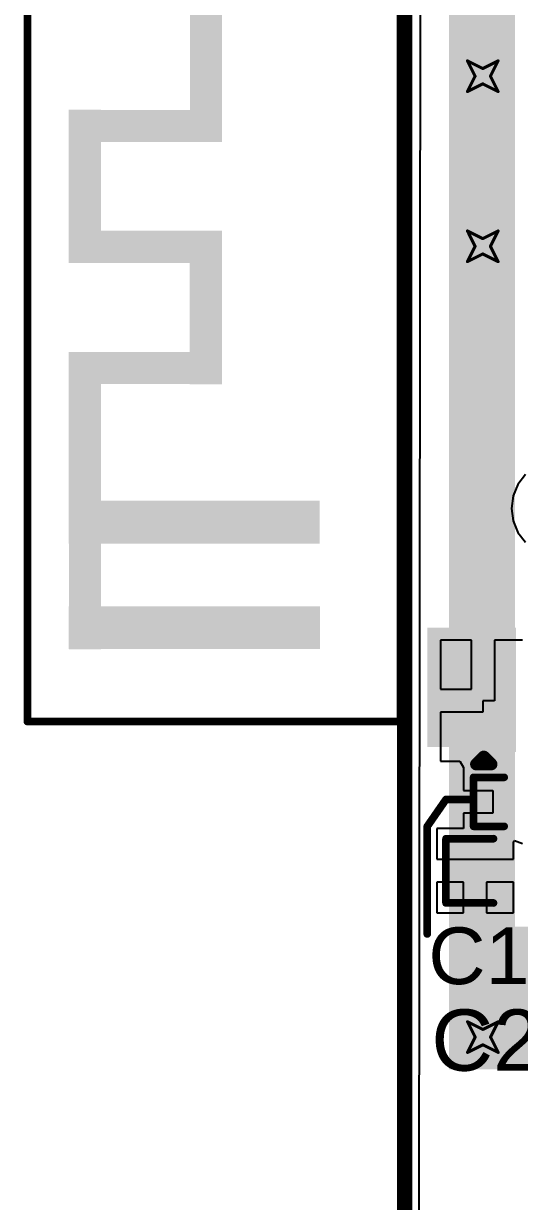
# Model space of a CAD drawing. Header units: millimetres. Extents: x -2 to 282, y -53 to 22.
# Drawn here: x -1.77 to 6.46, y -36.41 to -16.88 of the extents above; entities that cross this region are included whole.
import ezdxf

# ---------------------------------------------------------------- set-up
doc = ezdxf.new("R2010")
doc.units = ezdxf.units.MM
for name, color, linetype in [('BottomLayer', 5, 'Continuous'), ('DrillDrawing', 1, 'Continuous'), ('Mechanical1', 6, 'Continuous'), ('Mechanical2', 216, 'Continuous'), ('TopLayer', 1, 'Continuous'), ('TopOverlay', 2, 'Continuous'), ('TopPaste', 8, 'Continuous'), ('TopSolder', 216, 'Continuous'), ('ViaHoleLayer', 16, 'Continuous')]:
    doc.layers.add(name, color=color, linetype=linetype)
doc.styles.add('Arial', font='', dxfattribs={"height": 0.2})
doc.styles.get('Arial').set_extended_font_data('Arial')

# ---------------------------------------------------------------- blocks, each defined once
blk = doc.blocks.new('38_SMD_M______23')
at = {"layer": 'TopLayer'}
blk.add_hatch(color=1, dxfattribs=at).paths.add_polyline_path([(-9.5, 9.33), (-8, 9.33), (-8, 8.43), (-9.5, 8.43)])
at = {"layer": 'TopOverlay'}
for points in [[(-7.899, 15.212), (-5.436, 15.212), (-5.436, 15.745), (-7.899, 15.745)], [(-7.896, 11.583), (-7.185, 11.583), (-7.185, 15.748), (-7.896, 15.748)], [(-5.436, 15.751), (-6.147, 15.751), (-6.147, 11.586), (-5.436, 11.586)], [(-5.515, 15.215), (-2.975, 15.215), (-2.975, 15.748), (-5.515, 15.748)], [(-2.969, 13.208), (-2.969, 15.748), (-3.502, 15.748), (-3.502, 13.208)], [(-0.962, 13.208), (-0.962, 15.748), (-1.496, 15.748), (-1.496, 13.208)], [(-1.495, 15.215), (1.045, 15.215), (1.045, 15.748), (-1.495, 15.748)], [(0.508, 15.745), (0.508, 13.205), (1.041, 13.205), (1.041, 15.745)], [(-3.508, 13.208), (-0.968, 13.208), (-0.968, 13.742), (-3.508, 13.742)], [(0.508, 13.205), (3.048, 13.205), (3.048, 13.739), (0.508, 13.739)], [(-9.518, 9.362), (-7.538, 9.362), (-7.538, 9.802), (-9.518, 9.802)], [(-7.959, 8.328), (-7.541, 8.328), (-7.541, 9.406), (-7.959, 9.406)]]:
    blk.add_hatch(color=2, dxfattribs=at).paths.add_polyline_path(points)
at = {"layer": 'TopPaste'}
blk.add_hatch(color=8, dxfattribs=at).paths.add_polyline_path([(-9.5, 9.33), (-8, 9.33), (-8, 8.43), (-9.5, 8.43)])
at = {"layer": 'TopSolder'}
blk.add_hatch(color=216, dxfattribs=at).paths.add_polyline_path([(-9.602, 9.432), (-7.898, 9.432), (-7.898, 8.328), (-9.602, 8.328)])
at = {"layer": 'TopOverlay'}
for points, const_width in [([(-9.096, 16.434), (-9.096, 10.244)], 0.127), ([(-9.096, 16.434), (9.091, 16.434)], 0.127), ([(9.086, 10.244), (-9.096, 10.244)], 0.127), ([(-9.804, 8.992), (-9.804, 8.738)], 0.2), ([(-9.804, 8.992), (-9.677, 8.865)], 0.2), ([(-9.677, 8.865), (-9.804, 8.738)], 0.2)]:
    blk.add_lwpolyline(points, dxfattribs=dict(at, const_width=const_width))
for points, const_width in [([(-9.127, 16.434, 1), (-9.064, 16.434, 1)], 0.0635), ([(-9.127, 16.434, 1), (-9.064, 16.434, 1)], 0.0635), ([(-9.127, 10.244, 1), (-9.064, 10.244, 1)], 0.0635), ([(-9.127, 10.244, 1), (-9.064, 10.244, 1)], 0.0635), ([(-9.854, 8.992, 1), (-9.754, 8.992, 1)], 0.1), ([(-9.854, 8.992, 1), (-9.754, 8.992, 1)], 0.1), ([(-9.854, 8.738, 1), (-9.754, 8.738, 1)], 0.1), ([(-9.854, 8.738, 1), (-9.754, 8.738, 1)], 0.1), ([(-9.727, 8.865, 1), (-9.627, 8.865, 1)], 0.1), ([(-9.727, 8.865, 1), (-9.627, 8.865, 1)], 0.1)]:
    blk.add_lwpolyline(points, format="xyb", close=True, dxfattribs=dict(at, const_width=const_width))
blk = doc.blocks.new('C___0603_35')
at = {"layer": 'TopLayer'}
for points in [[(-0.381, 0.445), (-0.381, -0.445), (-1.143, -0.445), (-1.143, 0.445)], [(1.143, 0.445), (1.143, -0.445), (0.381, -0.445), (0.381, 0.445)]]:
    blk.add_hatch(color=1, dxfattribs=at).paths.add_polyline_path(points)
at = {"layer": 'TopPaste'}
for points in [[(-0.381, 0.445), (-0.381, -0.445), (-1.143, -0.445), (-1.143, 0.445)], [(1.143, 0.445), (1.143, -0.445), (0.381, -0.445), (0.381, 0.445)]]:
    blk.add_hatch(color=8, dxfattribs=at).paths.add_polyline_path(points)
at = {"layer": 'TopSolder'}
for points in [[(-0.321, 0.504), (-0.321, -0.504), (-1.203, -0.504), (-1.203, 0.504)], [(1.203, 0.504), (1.203, -0.504), (0.321, -0.504), (0.321, 0.504)]]:
    blk.add_hatch(color=216, dxfattribs=at).paths.add_polyline_path(points)
at = {"layer": 'TopOverlay', "const_width": 0.127}
for points in [[(-1.245, 0.533), (-0.457, 0.533)], [(-1.245, -0.533), (-1.245, 0.533)], [(0.457, 0.533), (1.245, 0.533)], [(1.245, -0.533), (1.245, 0.533)], [(-1.245, -0.533), (-0.457, -0.533)], [(0.457, -0.533), (1.245, -0.533)]]:
    blk.add_lwpolyline(points, dxfattribs=at)
at = {"layer": 'TopOverlay', "const_width": 0.0635}
for points in [[(-1.276, 0.533, 1), (-1.213, 0.533, 1)], [(-1.276, 0.533, 1), (-1.213, 0.533, 1)], [(-0.489, 0.533, 1), (-0.425, 0.533, 1)], [(0.425, 0.533, 1), (0.489, 0.533, 1)], [(1.213, 0.533, 1), (1.276, 0.533, 1)], [(1.213, 0.533, 1), (1.276, 0.533, 1)], [(-1.276, -0.533, 1), (-1.213, -0.533, 1)], [(-1.276, -0.533, 1), (-1.213, -0.533, 1)], [(-0.489, -0.533, 1), (-0.425, -0.533, 1)], [(0.425, -0.533, 1), (0.489, -0.533, 1)], [(1.213, -0.533, 1), (1.276, -0.533, 1)], [(1.213, -0.533, 1), (1.276, -0.533, 1)]]:
    blk.add_lwpolyline(points, format="xyb", close=True, dxfattribs=at)
blk = doc.blocks.new('C___0402_103')
at = {"layer": 'TopLayer'}
for points in [[(-0.699, -0.318), (-0.699, 0.318), (-0.241, 0.318), (-0.241, -0.318)], [(0.241, -0.318), (0.241, 0.318), (0.699, 0.318), (0.699, -0.318)]]:
    blk.add_hatch(color=1, dxfattribs=at).paths.add_polyline_path(points)
at = {"layer": 'TopPaste'}
for points in [[(-0.699, -0.318), (-0.699, 0.318), (-0.241, 0.318), (-0.241, -0.318)], [(0.241, -0.318), (0.241, 0.318), (0.699, 0.318), (0.699, -0.318)]]:
    blk.add_hatch(color=8, dxfattribs=at).paths.add_polyline_path(points)
at = {"layer": 'TopSolder'}
for points in [[(-0.758, -0.377), (-0.758, 0.377), (-0.181, 0.377), (-0.181, -0.377)], [(0.181, -0.377), (0.181, 0.377), (0.758, 0.377), (0.758, -0.377)]]:
    blk.add_hatch(color=216, dxfattribs=at).paths.add_polyline_path(points)
at = {"layer": 'TopOverlay', "const_width": 0.127}
for points in [[(-0.787, 0.406), (-0.279, 0.406)], [(-0.787, -0.406), (-0.787, 0.406)], [(0.279, 0.406), (0.787, 0.406)], [(0.787, -0.406), (0.787, 0.406)], [(-0.787, -0.406), (-0.279, -0.406)], [(0.279, -0.406), (0.787, -0.406)]]:
    blk.add_lwpolyline(points, dxfattribs=at)
at = {"layer": 'TopOverlay', "const_width": 0.0635}
for points in [[(-0.819, 0.406, 1), (-0.756, 0.406, 1)], [(-0.819, 0.406, 1), (-0.756, 0.406, 1)], [(-0.311, 0.406, 1), (-0.248, 0.406, 1)], [(0.248, 0.406, 1), (0.311, 0.406, 1)], [(0.756, 0.406, 1), (0.819, 0.406, 1)], [(0.756, 0.406, 1), (0.819, 0.406, 1)], [(-0.819, -0.406, 1), (-0.756, -0.406, 1)], [(-0.819, -0.406, 1), (-0.756, -0.406, 1)], [(-0.311, -0.406, 1), (-0.248, -0.406, 1)], [(0.248, -0.406, 1), (0.311, -0.406, 1)], [(0.756, -0.406, 1), (0.819, -0.406, 1)], [(0.756, -0.406, 1), (0.819, -0.406, 1)]]:
    blk.add_lwpolyline(points, format="xyb", close=True, dxfattribs=at)

msp = doc.modelspace()

# ---------------------------------------------------------------- hatches: boundary and pattern name
at = {"layer": 'BottomLayer'}
h = msp.add_hatch(color=5, dxfattribs=at)
edge = h.paths.add_edge_path()
edge.add_arc((5.849, -17.756), 0.3, 0, 360)
h = msp.add_hatch(color=5, dxfattribs=at)
edge = h.paths.add_edge_path()
edge.add_arc((5.849, -20.575), 0.3, 0, 360)
h = msp.add_hatch(color=5, dxfattribs=at)
edge = h.paths.add_edge_path()
edge.add_arc((5.851, -33.682), 0.3, 0, 360)
at = {"layer": 'TopLayer'}
for points in [[(5.29, -34.215), (6.382, -34.215), (6.382, -9.856), (5.29, -9.856)], [(5.341, -34.215), (8.928, -34.215), (8.928, -31.853), (5.341, -31.853)]]:
    msp.add_hatch(color=1, dxfattribs=at).paths.add_polyline_path(points)
h = msp.add_hatch(color=1, dxfattribs=at)
edge = h.paths.add_edge_path()
edge.add_arc((5.849, -17.756), 0.3, 0, 360)
h = msp.add_hatch(color=1, dxfattribs=at)
edge = h.paths.add_edge_path()
edge.add_arc((5.849, -20.575), 0.3, 0, 360)
h = msp.add_hatch(color=1, dxfattribs=at)
edge = h.paths.add_edge_path()
edge.add_arc((5.851, -33.682), 0.3, 0, 360)
at = {"layer": 'ViaHoleLayer'}
h = msp.add_hatch(color=16, dxfattribs=at)
edge = h.paths.add_edge_path()
edge.add_arc((5.849, -17.756), 0.15, 0, 360)
h = msp.add_hatch(color=16, dxfattribs=at)
edge = h.paths.add_edge_path()
edge.add_arc((5.849, -20.575), 0.15, 0, 360)
h = msp.add_hatch(color=16, dxfattribs=at)
edge = h.paths.add_edge_path()
edge.add_arc((5.851, -33.682), 0.15, 0, 360)

# ---------------------------------------------------------------- linework, layer by layer
at = {"layer": 'BottomLayer'}
for p, q in [((4.791, -38.865), (4.835, 0.396)), ((6.557, -24.357), (6.431, -24.521)), ((6.431, -24.521), (6.352, -24.713)), ((6.352, -24.713), (6.325, -24.919)), ((6.325, -24.919), (6.352, -25.124)), ((6.352, -25.124), (6.431, -25.316)), ((6.431, -25.316), (6.557, -25.48))]:
    msp.add_line(p, q, dxfattribs=at)
at = {"layer": 'DrillDrawing', "const_width": 0.0508}
for points in [[(5.595, -17.502), (5.849, -17.629)], [(5.595, -17.502), (5.722, -17.756)], [(5.849, -17.629), (6.103, -17.502)], [(5.976, -17.756), (6.103, -17.502)], [(5.595, -18.01), (5.722, -17.756)], [(5.976, -17.756), (6.103, -18.01)], [(5.595, -18.01), (5.849, -17.883)], [(5.849, -17.883), (6.103, -18.01)], [(5.595, -20.321), (5.849, -20.448)], [(5.595, -20.321), (5.722, -20.575)], [(5.849, -20.448), (6.103, -20.321)], [(5.976, -20.575), (6.103, -20.321)], [(5.595, -20.829), (5.722, -20.575)], [(5.595, -20.829), (5.849, -20.702)], [(5.849, -20.702), (6.103, -20.829)], [(5.976, -20.575), (6.103, -20.829)], [(5.597, -33.428), (5.851, -33.555)], [(5.597, -33.428), (5.724, -33.682)], [(5.851, -33.555), (6.105, -33.428)], [(5.978, -33.682), (6.105, -33.428)], [(5.597, -33.936), (5.724, -33.682)], [(5.978, -33.682), (6.105, -33.936)], [(5.597, -33.936), (5.851, -33.809)], [(5.851, -33.809), (6.105, -33.936)]]:
    msp.add_lwpolyline(points, dxfattribs=at)
at = {"layer": 'DrillDrawing', "const_width": 0.0254}
for points in [[(5.582, -17.502, 1), (5.608, -17.502, 1)], [(5.582, -17.502, 1), (5.608, -17.502, 1)], [(6.09, -17.502, 1), (6.116, -17.502, 1)], [(6.09, -17.502, 1), (6.116, -17.502, 1)], [(5.709, -17.756, 1), (5.735, -17.756, 1)], [(5.709, -17.756, 1), (5.735, -17.756, 1)], [(5.836, -17.629, 1), (5.862, -17.629, 1)], [(5.836, -17.629, 1), (5.862, -17.629, 1)], [(5.963, -17.756, 1), (5.989, -17.756, 1)], [(5.963, -17.756, 1), (5.989, -17.756, 1)], [(5.836, -17.883, 1), (5.862, -17.883, 1)], [(5.836, -17.883, 1), (5.862, -17.883, 1)], [(5.582, -18.01, 1), (5.608, -18.01, 1)], [(5.582, -18.01, 1), (5.608, -18.01, 1)], [(6.09, -18.01, 1), (6.116, -18.01, 1)], [(6.09, -18.01, 1), (6.116, -18.01, 1)], [(5.582, -20.321, 1), (5.608, -20.321, 1)], [(5.582, -20.321, 1), (5.608, -20.321, 1)], [(6.09, -20.321, 1), (6.116, -20.321, 1)], [(6.09, -20.321, 1), (6.116, -20.321, 1)], [(5.836, -20.448, 1), (5.862, -20.448, 1)], [(5.836, -20.448, 1), (5.862, -20.448, 1)], [(5.709, -20.575, 1), (5.735, -20.575, 1)], [(5.709, -20.575, 1), (5.735, -20.575, 1)], [(5.836, -20.702, 1), (5.862, -20.702, 1)], [(5.836, -20.702, 1), (5.862, -20.702, 1)], [(5.963, -20.575, 1), (5.989, -20.575, 1)], [(5.963, -20.575, 1), (5.989, -20.575, 1)], [(5.582, -20.829, 1), (5.608, -20.829, 1)], [(5.582, -20.829, 1), (5.608, -20.829, 1)], [(6.09, -20.829, 1), (6.116, -20.829, 1)], [(6.09, -20.829, 1), (6.116, -20.829, 1)], [(5.584, -33.428, 1), (5.609, -33.428, 1)], [(5.584, -33.428, 1), (5.609, -33.428, 1)], [(5.838, -33.555, 1), (5.863, -33.555, 1)], [(5.838, -33.555, 1), (5.863, -33.555, 1)], [(6.092, -33.428, 1), (6.117, -33.428, 1)], [(6.092, -33.428, 1), (6.117, -33.428, 1)], [(5.711, -33.682, 1), (5.736, -33.682, 1)], [(5.711, -33.682, 1), (5.736, -33.682, 1)], [(5.965, -33.682, 1), (5.99, -33.682, 1)], [(5.965, -33.682, 1), (5.99, -33.682, 1)], [(5.584, -33.936, 1), (5.609, -33.936, 1)], [(5.584, -33.936, 1), (5.609, -33.936, 1)], [(5.838, -33.809, 1), (5.863, -33.809, 1)], [(5.838, -33.809, 1), (5.863, -33.809, 1)], [(6.092, -33.936, 1), (6.117, -33.936, 1)], [(6.092, -33.936, 1), (6.117, -33.936, 1)]]:
    msp.add_lwpolyline(points, format="xyb", close=True, dxfattribs=at)
at = {"layer": 'Mechanical1', "const_width": 0.0127}
msp.add_lwpolyline([(0, 0, -3.218852), (-0.279, -38.414)], format="xyb", dxfattribs=at)
for points in [[(4.518, -38.414), (4.518, 0)], [(4.499, -0.027), (4.503, -38.457)]]:
    msp.add_lwpolyline(points, dxfattribs=at)
at = {"layer": 'Mechanical2', "const_width": 0.254}
msp.add_lwpolyline([(50.766, 5.478, -1.122171), (-0.294, -38.437)], format="xyb", dxfattribs=at)
for points in [[(4.551, 0.016), (4.555, -38.415)], [(4.554, -28.313), (4.555, -38.415)]]:
    msp.add_lwpolyline(points, dxfattribs=at)
at = {"layer": 'Mechanical2', "const_width": 0.127}
msp.add_lwpolyline([(4.49, -28.313, 1), (4.617, -28.313, 1)], format="xyb", close=True, dxfattribs=at)
at = {"layer": 'TopLayer'}
for p, q in [((4.791, -38.865), (4.835, 0.396)), ((5.66, -27.102), (5.147, -27.102)), ((5.147, -27.102), (5.147, -27.915)), ((5.66, -27.915), (5.66, -27.102)), ((6.506, -27.102), (6.041, -27.102)), ((6.041, -27.102), (6.041, -28.106)), ((5.147, -27.915), (5.66, -27.915)), ((6.041, -28.106), (5.851, -28.106)), ((5.851, -28.106), (5.851, -28.296)), ((5.851, -28.296), (5.147, -28.296)), ((5.147, -28.296), (5.147, -29.11)), ((5.147, -29.11), (5.469, -29.11)), ((5.469, -29.11), (5.532, -29.211)), ((5.532, -29.211), (5.532, -29.237)), ((5.532, -29.237), (5.532, -29.592)), ((5.532, -29.592), (6.014, -29.592)), ((6.014, -29.592), (6.014, -29.973)), ((6.014, -29.973), (5.532, -29.973)), ((5.532, -29.973), (5.532, -30.227)), ((5.532, -30.227), (5.087, -30.227)), ((5.087, -30.227), (5.087, -30.735)), ((6.357, -30.444), (6.375, -30.426)), ((6.357, -30.735), (6.357, -30.444)), ((6.375, -30.426), (6.506, -30.475)), ((5.087, -30.735), (5.722, -30.735)), ((5.722, -30.735), (6.357, -30.735)), ((5.532, -31.116), (5.087, -31.116)), ((5.087, -31.116), (5.087, -31.624)), ((5.532, -31.624), (5.532, -31.116)), ((6.357, -31.116), (5.913, -31.116)), ((5.913, -31.116), (5.913, -31.624)), ((6.357, -31.624), (6.357, -31.116)), ((5.087, -31.624), (5.532, -31.624)), ((5.913, -31.624), (6.357, -31.624))]:
    msp.add_line(p, q, dxfattribs=at)
at = {"layer": 'TopOverlay', "const_width": 0.127}
for points in [[(4.929, -30.189), (5.239, -29.743)], [(5.239, -29.743), (5.646, -29.741)], [(4.929, -31.972), (4.929, -30.189)]]:
    msp.add_lwpolyline(points, dxfattribs=at)
at = {"layer": 'TopOverlay', "const_width": 0.0635}
for points in [[(5.208, -29.743, 1), (5.271, -29.743, 1)], [(5.208, -29.743, 1), (5.271, -29.743, 1)], [(5.614, -29.741, 1), (5.677, -29.741, 1)], [(4.897, -30.189, 1), (4.961, -30.189, 1)], [(4.897, -30.189, 1), (4.961, -30.189, 1)], [(4.897, -31.972, 1), (4.961, -31.972, 1)]]:
    msp.add_lwpolyline(points, format="xyb", close=True, dxfattribs=at)

# ---------------------------------------------------------------- block references
at = {"rotation": 90}
msp.add_blockref('38_SMD_M______23', (14.731, -19.356), dxfattribs=at)
for name, p in [('C___0402_103', (6.484, -29.783)), ('C___0603_35', (6.484, -30.926))]:
    msp.add_blockref(name, p)

# ---------------------------------------------------------------- texts
at = {"layer": 'TopOverlay', "style": 'Arial'}
for s, height, p in [('C17', 0.9398, (4.947, -32.804)), ('C23', 1.016, (4.996, -34.239))]:
    msp.add_text(s, height=height, dxfattribs=at).set_placement(p)

doc.saveas('drawing.dxf')
